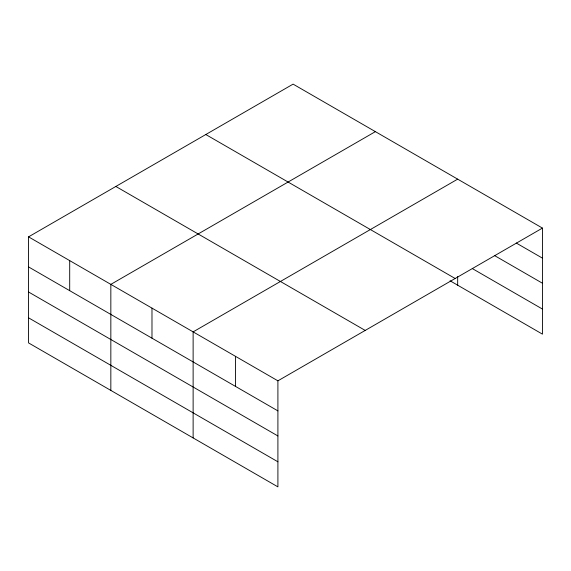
<?xml version="1.0" encoding="UTF-8"?>
<svg xmlns="http://www.w3.org/2000/svg" width="571" height="571" viewBox="0 0 571 571"><rect width="100%" height="100%" fill="white"/><g stroke="black" fill="none" stroke-linecap="round" stroke-linejoin="round"><path stroke-width="0.86" d="M542.45 228.093L293.094 84.13L28.55 236.858L28.55 342.907L277.906 486.87L277.906 380.828L542.45 228.093L542.45 334.142L450.048 280.789M375.383 131.637L110.838 284.372L110.838 390.414M457.671 179.144L193.126 331.879L193.126 437.921M516.241 243.025L542.45 258.149M494.664 255.637L542.45 283.23M472.31 268.57L542.45 309.061M205.796 134.528L455.151 278.498M115.849 186.46L365.204 330.423M28.55 236.858L277.906 380.828M28.55 266.914L277.906 410.884M28.55 291.995L277.906 435.958M28.55 317.826L277.906 461.796M457.671 276.542L457.671 285.193M235.516 356.354L235.516 386.41M151.986 308.126L151.986 338.182M69.698 260.612L69.698 290.675"/></g></svg>
